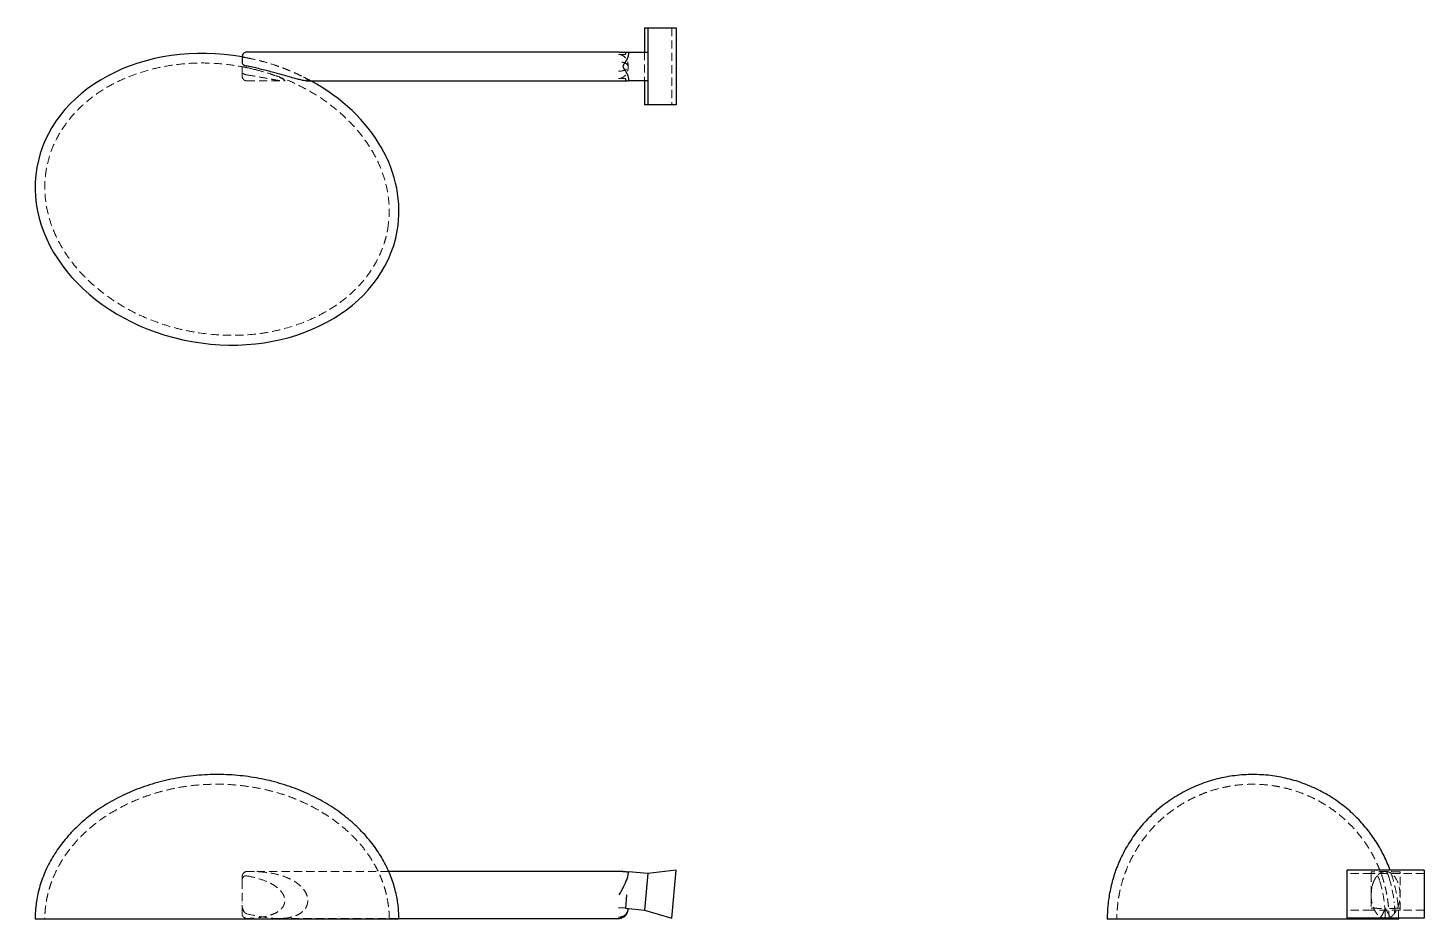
# Model space of a CAD drawing. Header units: millimetres. Extents: x 33 to 248, y 46 to 183.
import ezdxf

# ---------------------------------------------------------------- set-up
doc = ezdxf.new("R2010")
doc.units = ezdxf.units.MM
doc.linetypes.add('HIDDEN', pattern=[1.905, 1.27, -0.635])

msp = doc.modelspace()

# ---------------------------------------------------------------- linework, layer by layer
at = {"color": 7, "linetype": 'Continuous', "lineweight": 25}
for p, q in [((128.15, 183.13), (128.15, 179.43)), ((128.15, 183.13), (128.64, 183.13)), ((128.64, 183.13), (128.64, 179.43)), ((128.64, 183.13), (133, 183.13)), ((133, 183.13), (133, 171.28)), ((124.26, 179.43), (66.94, 179.43)), ((125.68, 179.43), (125.69, 179.43)), ((125.69, 179.43), (128.64, 179.43)), ((125.69, 179.43), (125.69, 179.35)), ((128.64, 179.43), (128.64, 174.98)), ((76.12, 174.98), (124.25, 174.98)), ((125.69, 174.98), (125.68, 174.98)), ((125.69, 175.05), (125.69, 174.98)), ((128.64, 174.98), (125.69, 174.98)), ((128.15, 174.98), (128.15, 171.28)), ((128.64, 174.98), (128.64, 171.28)), ((128.64, 171.28), (128.15, 171.28)), ((133, 171.28), (128.64, 171.28)), ((124.68, 53.39), (88.76, 53.39)), ((124.82, 53.42), (124.68, 53.39)), ((125.69, 53.33), (125.68, 53.24)), ((128.64, 53.07), (125.69, 53.33)), ((128.64, 53.07), (128.15, 47.46)), ((133, 53.58), (128.64, 53.07)), ((132.35, 46.2), (133, 53.58)), ((236.28, 46.2), (236.28, 53.58)), ((248.13, 53.58), (236.28, 53.58)), ((248.13, 53.58), (248.13, 46.2)), ((125.38, 49.77), (125.2, 47.72)), ((125.2, 47.72), (124.14, 47.81)), ((125.2, 47.72), (128.15, 47.46)), ((128.15, 47.46), (132.35, 46.2)), ((90.07, 46.07), (34.34, 46.07)), ((90.33, 46.07), (90.07, 46.07)), ((90.33, 46.15), (124.14, 46.15)), ((216.9, 46.07), (199.36, 46.07)), ((244.23, 46.07), (216.9, 46.07)), ((248.13, 46.2), (236.28, 46.2)), ((244.23, 46.07), (244.22, 46.2))]:
    msp.add_line(p, q, dxfattribs=at)
at = {"color": 7, "linetype": 'HIDDEN', "lineweight": 18}
for p, q in [((132.35, 183.13), (132.35, 171.28)), ((125.2, 179.03), (125.2, 179.43)), ((128.15, 179.43), (128.15, 174.98)), ((125.62, 177.26), (125.62, 177.15)), ((66.9, 174.98), (72.54, 174.98)), ((125.2, 174.98), (125.2, 175.37)), ((66.2, 52.43), (66.2, 52.09)), ((88.76, 53.39), (67.3, 53.39)), ((239.98, 53.07), (236.28, 53.07)), ((239.98, 53.07), (239.98, 53.33)), ((240.05, 53.33), (239.98, 53.33)), ((244.43, 53.07), (239.98, 53.07)), ((239.98, 53.07), (239.98, 47.46)), ((244.43, 53.33), (244.35, 53.33)), ((244.43, 53.33), (244.43, 53.07)), ((248.13, 53.07), (244.43, 53.07)), ((244.43, 47.46), (244.43, 53.07)), ((239.98, 47.46), (236.28, 47.46)), ((239.98, 47.72), (240.37, 47.72)), ((244.43, 47.46), (239.98, 47.46)), ((242.26, 47.68), (242.15, 47.68)), ((244.03, 47.72), (244.43, 47.72)), ((248.13, 47.46), (244.43, 47.46)), ((71.83, 46.15), (90.33, 46.15)), ((241.39, 46.41), (241.59, 46.31)), ((241.9, 46.2), (242.02, 46.17))]:
    msp.add_line(p, q, dxfattribs=at)
at = {"color": 7, "linetype": 'Continuous', "lineweight": 25}
for start_param, end_param in [(1.570629, 3.141593), (0, 1.166829), (3.141593, 6.283185)]:
    msp.add_ellipse((62.34, 156.79), major_axis=(27.73, -4.89), ratio=0.789474, start_param=start_param, end_param=end_param, dxfattribs=at)
at = {"color": 7, "linetype": 'HIDDEN', "lineweight": 18}
for centre, major_axis, ratio, start_param, end_param in [((62.34, 156.79), (27.73, -4.89), 0.789474, 1.521898, 1.570629), ((101.7, 177.2), (41.37, 0), 0.053737, 0.966569, 0.99726), ((125.38, 177.2), (0, 2.22), 0.142439, 0, 0.604228), ((62.34, 156.79), (27.73, -4.89), 0.789474, 1.166829, 1.222931), ((101.7, 177.2), (41.37, 0), 0.053737, 5.285925, 5.316617), ((125.38, 177.2), (0, 2.22), 0.142439, 2.537365, 3.141593), ((242.2, 49.77), (0, 3.62), 0.614216, 1.570796, 2.175024), ((242.2, 49.77), (0, 3.62), 0.614216, 4.108161, 4.712389)]:
    msp.add_ellipse(centre, major_axis=major_axis, ratio=ratio, start_param=start_param, end_param=end_param, dxfattribs=at)
at = {"color": 7, "linetype": 'Continuous', "lineweight": 25}
for points, knots in [([(66.94, 179.43), (66.84, 179.42), (66.65, 179.39), (66.4, 179.22), (66.23, 178.96), (66.21, 178.76), (66.2, 178.66)], [0, 0, 0, 0, 0.2511848, 0.5018867, 0.7514971, 1, 1, 1, 1]), ([(66.2, 178.64), (66.2, 178.62), (66.2, 178.6), (66.2, 178.41), (66.2, 178.16), (66.2, 177.88), (66.2, 177.74)], [0, 0, 0, 0, 0.266024, 0.510833, 0.755835, 1, 1, 1, 1]), ([(124.26, 179.43), (124.34, 179.43), (124.49, 179.43), (124.69, 179.43), (124.86, 179.43), (125, 179.43), (125.24, 179.43), (125.5, 179.43), (125.6, 179.43), (125.63, 179.43)], [0, 0, 0, 0, 0.1384345, 0.2609075, 0.3674275, 0.4580075, 0.5326689, 0.8302273, 1, 1, 1, 1]), ([(125.69, 179.35), (125.69, 179.16), (125.66, 178.97), (125.56, 178.59), (125.48, 178.41), (125.3, 178.06), (125.2, 177.9), (125.03, 177.65), (124.98, 177.57), (124.9, 177.45), (124.88, 177.4), (124.84, 177.31), (124.82, 177.26), (124.82, 177.16), (124.83, 177.11), (124.87, 177.02), (124.89, 176.98), (124.97, 176.85), (125.02, 176.77), (125.19, 176.52), (125.29, 176.36), (125.48, 176.01), (125.55, 175.83), (125.66, 175.45), (125.69, 175.25), (125.69, 175.05)], [0, 0, 0, 0, 0.125, 0.125, 0.25, 0.25, 0.375, 0.375, 0.4375, 0.4375, 0.46875, 0.46875, 0.5, 0.5, 0.53125, 0.53125, 0.5625, 0.5625, 0.625, 0.625, 0.75, 0.75, 0.875, 0.875, 1, 1, 1, 1]), ([(66.2, 177.74), (66.2, 177.71), (66.21, 177.67), (66.26, 177.59), (66.3, 177.55), (66.48, 177.42), (66.7, 177.33), (66.94, 177.28)], [0, 0, 0, 0, 0.25, 0.25, 0.5, 0.5, 1, 1, 1, 1]), ([(76.12, 174.99), (76.1, 174.99), (76.01, 174.98), (75.75, 175.03), (75.32, 175.11), (74.73, 175.26), (73.8, 175.51), (72.56, 175.86), (70.96, 176.3), (69.2, 176.77), (67.93, 177.06), (67.3, 177.2)], [0, 0, 0, 0, 0.027698, 0.082047, 0.137915, 0.224402, 0.313161, 0.466729, 0.624155, 0.811052, 1, 1, 1, 1]), ([(124.26, 174.98), (124.44, 174.98), (124.74, 174.98), (125.09, 174.98), (125.3, 174.98), (125.45, 174.98), (125.56, 174.98), (125.61, 174.98), (125.63, 174.98)], [0, 0, 0, 0, 0.3251412, 0.54752, 0.6783469, 0.7979353, 0.9066384, 1, 1, 1, 1]), ([(90.33, 46.07), (90.33, 46.48), (90.32, 47.06), (90.24, 47.95), (90.14, 48.76), (89.96, 49.75), (89.7, 50.81), (89.36, 51.92), (88.93, 53.05), (88.42, 54.18), (87.82, 55.3), (87.14, 56.41), (86.37, 57.49), (85.53, 58.55), (84.6, 59.57), (83.6, 60.55), (82.52, 61.49), (81.37, 62.39), (80.15, 63.23), (78.86, 64.03), (77.51, 64.76), (76.11, 65.44), (74.65, 66.05), (73.14, 66.59), (71.58, 67.07), (69.99, 67.46), (68.37, 67.79), (66.73, 68.04), (65.07, 68.21), (63.4, 68.3), (61.7, 68.31), (59.98, 68.23), (58.24, 68.07), (56.52, 67.83), (54.83, 67.5), (53.18, 67.09), (51.57, 66.6), (50.01, 66.04), (48.51, 65.41), (47.06, 64.71), (45.68, 63.95), (44.37, 63.14), (43.14, 62.27), (41.98, 61.35), (40.89, 60.38), (39.89, 59.38), (38.97, 58.33), (38.13, 57.26), (37.37, 56.15), (36.7, 55.02), (36.1, 53.87), (35.59, 52.68), (35.16, 51.47), (34.83, 50.27), (34.59, 49.12), (34.46, 48.15), (34.36, 47.14), (34.35, 46.48), (34.34, 46.07)], [0, 0, 0, 0, 0.01544, 0.022205, 0.033747, 0.046372, 0.060257, 0.074962, 0.09024, 0.105947, 0.122015, 0.138415, 0.155141, 0.172196, 0.189585, 0.207315, 0.22539, 0.24381, 0.262573, 0.281672, 0.301096, 0.320828, 0.340849, 0.361133, 0.381654, 0.402378, 0.42327, 0.444293, 0.465408, 0.486571, 0.507811, 0.529801, 0.551919, 0.573888, 0.595662, 0.617199, 0.638465, 0.659424, 0.680049, 0.700317, 0.720209, 0.739711, 0.758817, 0.777524, 0.795837, 0.813763, 0.831318, 0.848524, 0.865409, 0.882011, 0.898379, 0.914588, 0.930759, 0.947129, 0.961567, 0.975127, 0.984374, 1, 1, 1, 1]), ([(242.9, 53.58), (242.83, 53.77), (242.63, 54.32), (242.24, 55.24), (241.71, 56.32), (241.12, 57.38), (240.45, 58.43), (239.73, 59.44), (238.94, 60.42), (238.08, 61.37), (237.17, 62.27), (236.2, 63.12), (235.18, 63.92), (234.11, 64.66), (232.99, 65.35), (231.82, 65.97), (230.62, 66.52), (229.37, 67), (228.1, 67.42), (226.8, 67.75), (225.48, 68.01), (224.13, 68.19), (222.78, 68.29), (221.41, 68.31), (220.03, 68.24), (218.65, 68.09), (217.28, 67.86), (215.92, 67.54), (214.58, 67.13), (213.26, 66.64), (211.97, 66.07), (210.71, 65.41), (209.49, 64.68), (208.32, 63.86), (207.23, 63), (206.24, 62.1), (205.33, 61.19), (204.48, 60.22), (203.69, 59.22), (202.96, 58.17), (202.29, 57.08), (201.69, 55.96), (201.16, 54.81), (200.69, 53.64), (200.3, 52.45), (199.97, 51.27), (199.73, 50.12), (199.56, 49.08), (199.46, 48.17), (199.38, 47.19), (199.37, 46.5), (199.36, 46.07)], [0, 0, 0, 0, 0.009459, 0.028357, 0.047584, 0.067092, 0.086843, 0.10681, 0.126969, 0.147303, 0.167797, 0.188439, 0.209218, 0.230125, 0.251153, 0.272294, 0.293543, 0.314893, 0.336339, 0.357878, 0.379504, 0.401214, 0.423004, 0.444881, 0.467004, 0.489265, 0.5116, 0.534006, 0.556485, 0.579036, 0.601664, 0.624371, 0.647165, 0.670056, 0.693056, 0.713668, 0.734244, 0.75478, 0.775273, 0.795716, 0.816105, 0.836428, 0.856667, 0.876795, 0.896753, 0.916425, 0.935524, 0.953112, 0.966859, 0.979498, 1, 1, 1, 1]), ([(124.26, 49.77), (124.38, 50), (124.61, 50.41), (124.89, 50.97), (125.11, 51.41), (125.27, 51.78), (125.4, 52.1), (125.51, 52.41), (125.59, 52.7), (125.65, 52.97), (125.67, 53.15), (125.68, 53.24)], [0, 0, 0, 0, 0.203725, 0.370445, 0.500686, 0.598376, 0.690025, 0.77588, 0.856118, 0.930825, 1, 1, 1, 1]), ([(124.82, 53.4), (124.82, 53.4), (124.84, 53.4), (124.87, 53.4), (124.9, 53.4), (124.97, 53.39), (125.03, 53.39), (125.19, 53.37), (125.3, 53.36), (125.48, 53.35), (125.55, 53.34), (125.66, 53.33), (125.69, 53.33), (125.69, 53.33)], [0, 0, 0, 0, 0.0625, 0.0625, 0.125, 0.125, 0.25, 0.25, 0.5, 0.5, 0.75, 0.75, 1, 1, 1, 1]), ([(124.14, 46.16), (124.24, 46.16), (124.44, 46.18), (124.81, 46.31), (125.15, 46.54), (125.4, 46.85), (125.57, 47.19), (125.6, 47.46), (125.62, 47.65)], [0, 0, 0, 0, 0.125505, 0.254159, 0.513426, 0.641835, 0.767636, 1, 1, 1, 1]), ([(124.14, 46.36), (124.59, 46.36), (125.35, 46.68), (125.62, 47.36), (125.62, 47.65)], [0, 0, 0, 0, 0.571429, 1, 1, 1, 1])]:
    msp.add_open_spline(points, degree=3, knots=knots, dxfattribs=at)
at = {"color": 7, "linetype": 'HIDDEN', "lineweight": 18}
for points, knots in [([(66.94, 178.53), (66.86, 178.55), (66.78, 178.56), (66.65, 178.58), (66.59, 178.59), (66.44, 178.61), (66.37, 178.61), (66.27, 178.61), (66.24, 178.6), (66.2, 178.58), (66.2, 178.56), (66.2, 178.54)], [0, 0, 0, 0, 0.125, 0.125, 0.25, 0.25, 0.5, 0.5, 0.75, 0.75, 1, 1, 1, 1]), ([(66.94, 178.53), (67.37, 178.44), (68.25, 178.27), (69.69, 177.9), (71, 177.5), (72.15, 177.1), (72.95, 176.79), (73.69, 176.49), (74.35, 176.2), (74.98, 175.91), (75.58, 175.6), (76.08, 175.3), (76.33, 175.08), (76.32, 174.99), (76.18, 174.99), (76.12, 174.99)], [0, 0, 0, 0, 0.111485, 0.223279, 0.371022, 0.446297, 0.521532, 0.582167, 0.643446, 0.704174, 0.766649, 0.835478, 0.904843, 0.96493, 1, 1, 1, 1]), ([(124.14, 179.07), (124.25, 179.07), (124.36, 179.05), (124.57, 178.99), (124.67, 178.95), (124.95, 178.8), (125.12, 178.65), (125.32, 178.39), (125.37, 178.3), (125.47, 178.11), (125.51, 178), (125.6, 177.69), (125.62, 177.47), (125.62, 177.26)], [0, 0, 0, 0, 0.125, 0.125, 0.25, 0.25, 0.5, 0.5, 0.625, 0.625, 0.75, 0.75, 1, 1, 1, 1]), ([(68.71, 176.6), (67.79, 176.82), (65.89, 177.28), (62.95, 177.65), (59.95, 177.79), (56.98, 177.64), (54.08, 177.22), (51.29, 176.55), (48.64, 175.63), (46.17, 174.48), (43.9, 173.11), (41.88, 171.53), (40.13, 169.77), (38.65, 167.86), (37.46, 165.82), (36.56, 163.67), (36.23, 162.17), (36.07, 161.43)], [0, 0, 0, 0, 0.0707364, 0.1459514, 0.2207643, 0.2947768, 0.3676038, 0.4389924, 0.5086915, 0.5764808, 0.64221, 0.7057969, 0.7673639, 0.8272139, 0.8856756, 0.9431237, 1, 1, 1, 1]), ([(66.2, 177.15), (66.2, 177.16), (66.22, 177.16), (66.29, 177.15), (66.35, 177.14), (66.55, 177.1), (66.74, 177.06), (66.94, 177.02)], [0, 0, 0, 0, 0.25, 0.25, 0.5, 0.5, 1, 1, 1, 1]), ([(66.2, 176.3), (66.2, 176.15), (66.2, 175.86), (66.2, 175.71), (66.2, 175.74), (66.2, 175.75)], [0, 0, 0, 0, 0.353287, 0.706969, 1, 1, 1, 1]), ([(66.94, 175.91), (66.73, 175.94), (66.52, 176), (66.32, 176.12), (66.27, 176.15), (66.21, 176.22), (66.2, 176.26), (66.2, 176.29)], [0, 0, 0, 0, 0.5, 0.5, 0.75, 0.75, 1, 1, 1, 1]), ([(66.94, 175.91), (67.54, 175.81), (68.13, 175.71), (69.3, 175.51), (69.87, 175.4), (70.7, 175.25), (70.96, 175.2), (71.47, 175.11), (71.71, 175.07), (72.04, 175.03), (72.14, 175.01), (72.34, 174.99), (72.43, 174.98), (72.58, 174.98), (72.64, 174.98), (72.73, 175), (72.76, 175.01), (72.78, 175.05), (72.77, 175.08), (72.7, 175.14), (72.65, 175.18), (72.51, 175.27), (72.43, 175.31), (72.24, 175.41), (72.13, 175.45), (71.8, 175.6), (71.55, 175.7), (71.02, 175.9), (70.75, 175.99), (69.91, 176.27), (69.32, 176.44), (68.14, 176.76), (67.54, 176.9), (66.94, 177.02)], [0, 0, 0, 0, 0.125, 0.125, 0.25, 0.25, 0.3125, 0.3125, 0.375, 0.375, 0.40625, 0.40625, 0.4375, 0.4375, 0.46875, 0.46875, 0.5, 0.5, 0.53125, 0.53125, 0.5625, 0.5625, 0.59375, 0.59375, 0.625, 0.625, 0.6875, 0.6875, 0.75, 0.75, 0.875, 0.875, 1, 1, 1, 1]), ([(125.62, 177.2), (125.62, 177.42), (125.25, 177.8), (124.47, 177.93), (124.14, 177.93)], [0, 0, 0, 0, 0.571429, 1, 1, 1, 1]), ([(124.14, 176.47), (124.59, 176.47), (125.35, 176.66), (125.62, 177.04), (125.62, 177.2)], [0, 0, 0, 0, 0.571429, 1, 1, 1, 1]), ([(124.14, 175.34), (124.25, 175.34), (124.36, 175.36), (124.57, 175.42), (124.67, 175.46), (124.95, 175.61), (125.12, 175.76), (125.32, 176.01), (125.38, 176.11), (125.47, 176.3), (125.51, 176.4), (125.6, 176.72), (125.62, 176.93), (125.62, 177.15)], [0, 0, 0, 0, 0.125, 0.125, 0.25, 0.25, 0.5, 0.5, 0.625, 0.625, 0.75, 0.75, 1, 1, 1, 1]), ([(66.2, 175.74), (66.21, 175.64), (66.23, 175.44), (66.4, 175.19), (66.65, 175.02), (66.84, 174.99), (66.94, 174.98)], [0, 0, 0, 0, 0.2481462, 0.497601, 0.748454, 1, 1, 1, 1]), ([(88.61, 152.16), (88.71, 152.92), (88.91, 154.44), (88.8, 156.76), (88.39, 159.09), (87.65, 161.39), (86.6, 163.64), (85.23, 165.81), (83.57, 167.88), (81.65, 169.81), (79.48, 171.58), (77.09, 173.18), (74.5, 174.54), (72.51, 175.42), (71.37, 175.78), (71.17, 175.84)], [0, 0, 0, 0, 0.071564, 0.143818, 0.217344, 0.29267, 0.370272, 0.450415, 0.533154, 0.618409, 0.706026, 0.795819, 0.887541, 0.980712, 1, 1, 1, 1]), ([(36.07, 161.43), (36.05, 161.33), (36.03, 161.23), (36, 161.04), (35.96, 160.75), (35.93, 160.46), (35.87, 159.87), (35.84, 159.49), (35.81, 158.32), (35.85, 157.55), (36.02, 156), (36.17, 155.22), (36.55, 153.7), (36.79, 152.96), (37.21, 151.88), (37.36, 151.52), (37.69, 150.81), (37.86, 150.45), (38.42, 149.42), (38.82, 148.75), (39.7, 147.47), (40.18, 146.85), (41.19, 145.66), (41.72, 145.08), (43.4, 143.45), (44.6, 142.47), (46.51, 141.14), (47.16, 140.72), (48.5, 139.94), (49.19, 139.56), (51.3, 138.53), (52.74, 137.96), (54.95, 137.25), (55.7, 137.04), (57.21, 136.67), (57.98, 136.51), (60.28, 136.1), (61.83, 135.94), (64.91, 135.82), (66.46, 135.86), (68.79, 136.1), (69.57, 136.21), (71.1, 136.49), (71.86, 136.66), (74.1, 137.26), (75.56, 137.77), (77.69, 138.74), (78.4, 139.1), (79.75, 139.87), (80.41, 140.29), (81.67, 141.19), (82.28, 141.67), (83.44, 142.71), (84, 143.27), (85.55, 145.03), (86.43, 146.31), (87.31, 148.07), (87.47, 148.42), (87.77, 149.15), (88.04, 149.88), (88.26, 150.63), (88.41, 151.2), (88.48, 151.49), (88.53, 151.78), (88.57, 151.97), (88.59, 152.07), (88.61, 152.16)], [0, 0, 0, 0, 0.003906, 0.003906, 0.007813, 0.015625, 0.015625, 0.03125, 0.03125, 0.0625, 0.0625, 0.09375, 0.09375, 0.125, 0.125, 0.140625, 0.140625, 0.15625, 0.15625, 0.1875, 0.1875, 0.21875, 0.21875, 0.25, 0.25, 0.3125, 0.3125, 0.34375, 0.34375, 0.375, 0.375, 0.4375, 0.4375, 0.46875, 0.46875, 0.5, 0.5, 0.5625, 0.5625, 0.625, 0.625, 0.65625, 0.65625, 0.6875, 0.6875, 0.75, 0.75, 0.78125, 0.78125, 0.8125, 0.8125, 0.84375, 0.84375, 0.875, 0.875, 0.9375, 0.9375, 0.953125, 0.953125, 0.96875, 0.984375, 0.984375, 0.992188, 0.996094, 0.996094, 1, 1, 1, 1]), ([(88.85, 46.07), (88.84, 46.46), (88.83, 47.02), (88.75, 47.86), (88.65, 48.64), (88.47, 49.58), (88.22, 50.6), (87.88, 51.65), (87.46, 52.73), (86.94, 53.81), (86.35, 54.88), (85.67, 55.93), (84.92, 56.95), (84.08, 57.94), (83.17, 58.9), (82.17, 59.83), (81.08, 60.73), (79.92, 61.59), (78.69, 62.39), (77.39, 63.15), (76.02, 63.84), (74.61, 64.47), (73.14, 65.03), (71.64, 65.51), (70.09, 65.92), (68.5, 66.25), (66.87, 66.51), (65.21, 66.7), (63.53, 66.8), (61.84, 66.82), (60.15, 66.75), (58.48, 66.61), (56.83, 66.38), (55.23, 66.07), (53.66, 65.68), (52.12, 65.22), (50.62, 64.68), (49.17, 64.07), (47.76, 63.39), (46.42, 62.65), (45.14, 61.85), (43.93, 61), (42.81, 60.1), (41.77, 59.17), (40.82, 58.2), (39.95, 57.19), (39.16, 56.15), (38.45, 55.08), (37.82, 53.97), (37.27, 52.84), (36.81, 51.67), (36.44, 50.52), (36.17, 49.41), (36, 48.46), (35.9, 47.63), (35.84, 46.87), (35.83, 46.35), (35.83, 46.07)], [0, 0, 0, 0, 0.015594, 0.022463, 0.034202, 0.047055, 0.06119, 0.076161, 0.091725, 0.107744, 0.124148, 0.140916, 0.157994, 0.175232, 0.19305, 0.211417, 0.230308, 0.249686, 0.269508, 0.289724, 0.31028, 0.331118, 0.352181, 0.373388, 0.394771, 0.4166, 0.438799, 0.461284, 0.483961, 0.506728, 0.529464, 0.552046, 0.574381, 0.596382, 0.618006, 0.639533, 0.660951, 0.682187, 0.703167, 0.723819, 0.744074, 0.763873, 0.783167, 0.801921, 0.820109, 0.837862, 0.855382, 0.872657, 0.889714, 0.906594, 0.923372, 0.940203, 0.955072, 0.969406, 0.979101, 0.988816, 1, 1, 1, 1]), ([(242.74, 46.07), (242.74, 46.51), (242.72, 47.13), (242.65, 48.05), (242.56, 48.84), (242.41, 49.78), (242.21, 50.76), (241.94, 51.78), (241.62, 52.81), (241.22, 53.86), (240.76, 54.9), (240.23, 55.94), (239.64, 56.96), (238.98, 57.95), (238.25, 58.92), (237.47, 59.85), (236.62, 60.74), (235.71, 61.59), (234.75, 62.38), (233.73, 63.13), (232.67, 63.81), (231.56, 64.43), (230.41, 64.99), (229.22, 65.48), (227.99, 65.89), (226.74, 66.24), (225.46, 66.5), (224.16, 66.69), (222.85, 66.79), (221.53, 66.82), (220.2, 66.76), (218.87, 66.62), (217.55, 66.39), (216.24, 66.08), (214.95, 65.68), (213.69, 65.2), (212.45, 64.64), (211.24, 64), (210.08, 63.27), (208.95, 62.47), (207.92, 61.62), (206.98, 60.74), (206.12, 59.84), (205.32, 58.89), (204.58, 57.9), (203.9, 56.87), (203.29, 55.8), (202.74, 54.71), (202.27, 53.59), (201.86, 52.45), (201.52, 51.31), (201.26, 50.19), (201.08, 49.16), (200.96, 48.25), (200.89, 47.4), (200.86, 46.69), (200.85, 46.22), (200.85, 46.07)], [0, 0, 0, 0, 0.020188, 0.028449, 0.042163, 0.056436, 0.07178, 0.087829, 0.104439, 0.121495, 0.138916, 0.156642, 0.174631, 0.192848, 0.211268, 0.229871, 0.248642, 0.267567, 0.286636, 0.305842, 0.325176, 0.344632, 0.364205, 0.383889, 0.403681, 0.423575, 0.443567, 0.463654, 0.483832, 0.504097, 0.524446, 0.544876, 0.565384, 0.585969, 0.60663, 0.627367, 0.648185, 0.669086, 0.690077, 0.711169, 0.732375, 0.75137, 0.770326, 0.789236, 0.808097, 0.826905, 0.845649, 0.864318, 0.882886, 0.901309, 0.919495, 0.937228, 0.953848, 0.967383, 0.978799, 0.9929, 1, 1, 1, 1]), ([(66.2, 52.43), (66.2, 52.54), (66.21, 52.65), (66.26, 52.87), (66.3, 52.98), (66.48, 53.26), (66.7, 53.39), (66.94, 53.39)], [0, 0, 0, 0, 0.25, 0.25, 0.5, 0.5, 1, 1, 1, 1]), ([(66.94, 52.71), (66.73, 52.75), (66.52, 52.68), (66.32, 52.47), (66.27, 52.38), (66.21, 52.2), (66.2, 52.1), (66.2, 52)], [0, 0, 0, 0, 0.5, 0.5, 0.75, 0.75, 1, 1, 1, 1]), ([(66.2, 52), (66.2, 51.8), (66.2, 51.58), (66.2, 51.13), (66.2, 50.89), (66.2, 50.18), (66.2, 49.69), (66.2, 48.98), (66.2, 48.74), (66.2, 48.27), (66.2, 48.05), (66.2, 47.61), (66.2, 47.41), (66.2, 47.15), (66.2, 47.07), (66.2, 46.95), (66.2, 46.9), (66.2, 46.9)], [0, 0, 0, 0, 0.125, 0.125, 0.25, 0.25, 0.5, 0.5, 0.625, 0.625, 0.75, 0.75, 0.875, 0.875, 0.9375, 0.9375, 1, 1, 1, 1]), ([(66.94, 46.87), (67.84, 46.66), (68.74, 46.47), (70.53, 46.2), (71.42, 46.13), (72.74, 46.18), (73.18, 46.24), (73.82, 46.38), (74.03, 46.43), (74.44, 46.58), (74.64, 46.66), (75.03, 46.86), (75.21, 46.97), (75.55, 47.24), (75.71, 47.4), (75.98, 47.75), (76.09, 47.95), (76.21, 48.27), (76.25, 48.38), (76.29, 48.6), (76.3, 48.72), (76.31, 48.95), (76.31, 49.07), (76.28, 49.31), (76.26, 49.42), (76.16, 49.77), (76.07, 49.99), (75.84, 50.4), (75.7, 50.59), (75.4, 50.95), (75.23, 51.12), (74.71, 51.58), (74.33, 51.83), (73.52, 52.28), (73.11, 52.46), (72.26, 52.77), (71.82, 52.89), (70.93, 53.09), (70.48, 53.17), (69.13, 53.35), (68.22, 53.39), (67.3, 53.39)], [0, 0, 0, 0, 0.125, 0.125, 0.25, 0.25, 0.3125, 0.3125, 0.34375, 0.34375, 0.375, 0.375, 0.40625, 0.40625, 0.4375, 0.4375, 0.46875, 0.46875, 0.484375, 0.484375, 0.5, 0.5, 0.515625, 0.515625, 0.53125, 0.53125, 0.5625, 0.5625, 0.59375, 0.59375, 0.625, 0.625, 0.6875, 0.6875, 0.75, 0.75, 0.8125, 0.8125, 0.875, 0.875, 1, 1, 1, 1]), ([(66.94, 52.71), (67.54, 52.6), (68.13, 52.47), (69.3, 52.12), (69.87, 51.91), (70.7, 51.51), (70.96, 51.36), (71.47, 51.02), (71.71, 50.83), (72.04, 50.51), (72.14, 50.39), (72.34, 50.15), (72.43, 50.02), (72.58, 49.75), (72.64, 49.61), (72.73, 49.31), (72.76, 49.16), (72.78, 48.85), (72.77, 48.7), (72.7, 48.4), (72.65, 48.26), (72.51, 47.99), (72.43, 47.87), (72.24, 47.64), (72.13, 47.54), (71.8, 47.25), (71.55, 47.1), (71.02, 46.84), (70.75, 46.73), (69.91, 46.47), (69.32, 46.36), (68.14, 46.22), (67.54, 46.18), (66.94, 46.17)], [0, 0, 0, 0, 0.125, 0.125, 0.25, 0.25, 0.3125, 0.3125, 0.375, 0.375, 0.40625, 0.40625, 0.4375, 0.4375, 0.46875, 0.46875, 0.5, 0.5, 0.53125, 0.53125, 0.5625, 0.5625, 0.59375, 0.59375, 0.625, 0.625, 0.6875, 0.6875, 0.75, 0.75, 0.875, 0.875, 1, 1, 1, 1]), ([(242.2, 53.39), (242.05, 53.38), (241.74, 53.35), (241.31, 53.11), (240.91, 52.75), (240.58, 52.27), (240.31, 51.71), (240.08, 51.01), (240.05, 50.47), (240.03, 50.16)], [0, 0, 0, 0, 0.104465, 0.217018, 0.342036, 0.478965, 0.62517, 0.777652, 1, 1, 1, 1]), ([(244.35, 53.33), (244.16, 53.33), (243.97, 53.33), (243.59, 53.34), (243.41, 53.35), (243.06, 53.36), (242.9, 53.37), (242.65, 53.39), (242.57, 53.39), (242.45, 53.4), (242.4, 53.4), (242.31, 53.4), (242.26, 53.4), (242.16, 53.4), (242.11, 53.4), (242.02, 53.4), (241.98, 53.4), (241.85, 53.39), (241.77, 53.39), (241.52, 53.37), (241.36, 53.36), (241.01, 53.35), (240.83, 53.34), (240.45, 53.33), (240.25, 53.33), (240.05, 53.33)], [0, 0, 0, 0, 0.125, 0.125, 0.25, 0.25, 0.375, 0.375, 0.4375, 0.4375, 0.46875, 0.46875, 0.5, 0.5, 0.53125, 0.53125, 0.5625, 0.5625, 0.625, 0.625, 0.75, 0.75, 0.875, 0.875, 1, 1, 1, 1]), ([(240.91, 52.71), (240.81, 52.6), (240.71, 52.49), (240.6, 52.29), (240.6, 52.28)], [0, 0, 0, 0, 0.967643, 1, 1, 1, 1]), ([(240.91, 52.71), (240.94, 52.75), (241, 52.68), (241.12, 52.47), (241.15, 52.38), (241.22, 52.2), (241.26, 52.1), (241.29, 52)], [0, 0, 0, 0, 0.5, 0.5, 0.75, 0.75, 1, 1, 1, 1]), ([(244.43, 49.77), (244.43, 50.29), (244.3, 51.31), (243.68, 52.66), (242.88, 53.3), (242.37, 53.39), (242.2, 53.39)], [1.4284005, 1.4284005, 1.4284005, 1.4284005, 1.5520862, 1.675772, 1.7994577, 1.861294, 1.861294, 1.861294, 1.861294]), ([(242.74, 52.43), (242.71, 52.54), (242.67, 52.65), (242.59, 52.87), (242.55, 52.98), (242.42, 53.26), (242.33, 53.39), (242.28, 53.39)], [0, 0, 0, 0, 0.25, 0.25, 0.5, 0.5, 1, 1, 1, 1]), ([(244.22, 46.2), (244.21, 46.61), (244.2, 47.22), (244.13, 48.13), (244.04, 48.94), (243.89, 49.91), (243.69, 50.93), (243.42, 51.98), (243.16, 52.87), (242.96, 53.4), (242.9, 53.58)], [0, 0, 0, 0, 0.164931, 0.239449, 0.363159, 0.491904, 0.630292, 0.775036, 0.924824, 1, 1, 1, 1]), ([(240.13, 51.03), (240.1, 50.91), (240.04, 50.64), (239.98, 50.17), (239.99, 49.78), (239.99, 49.63)], [0, 0, 0, 0, 0.326574, 0.748862, 1, 1, 1, 1]), ([(66.94, 46.87), (66.86, 46.89), (66.78, 46.93), (66.65, 47.03), (66.59, 47.09), (66.44, 47.28), (66.37, 47.44), (66.27, 47.76), (66.24, 47.92), (66.2, 48.25), (66.2, 48.41), (66.2, 48.58)], [0, 0, 0, 0, 0.125, 0.125, 0.25, 0.25, 0.5, 0.5, 0.75, 0.75, 1, 1, 1, 1]), ([(240.34, 47.81), (240.41, 47.63), (240.55, 47.34), (240.8, 46.95), (241.03, 46.69), (241.2, 46.54), (241.33, 46.45), (241.41, 46.39), (241.47, 46.36)], [0.25627369, 0.25627369, 0.25627369, 0.25627369, 0.28162216, 0.29852114, 0.30697063, 0.31119538, 0.31330775, 0.31542013, 0.31542013, 0.31542013, 0.31542013]), ([(240.34, 47.81), (240.34, 47.8), (240.36, 47.79), (240.42, 47.77), (240.46, 47.76), (240.61, 47.74), (240.76, 47.72), (241.01, 47.71), (241.11, 47.7), (241.3, 47.69), (241.4, 47.69), (241.72, 47.68), (241.93, 47.68), (242.15, 47.68)], [0, 0, 0, 0, 0.125, 0.125, 0.25, 0.25, 0.5, 0.5, 0.625, 0.625, 0.75, 0.75, 1, 1, 1, 1]), ([(241.47, 46.36), (241.47, 46.36), (241.66, 46.68), (242.04, 47.36), (242.2, 47.65)], [0, 0, 0, 0, 0.571429, 1, 1, 1, 1]), ([(242.2, 47.65), (242.42, 47.26), (242.8, 46.59), (242.93, 46.36), (242.93, 46.36)], [0, 0, 0, 0, 0.571429, 1, 1, 1, 1]), ([(244.07, 47.81), (244.07, 47.8), (244.05, 47.79), (243.99, 47.77), (243.95, 47.76), (243.8, 47.74), (243.65, 47.72), (243.39, 47.71), (243.3, 47.7), (243.11, 47.69), (243, 47.69), (242.69, 47.68), (242.47, 47.68), (242.26, 47.68)], [0, 0, 0, 0, 0.125, 0.125, 0.25, 0.25, 0.5, 0.5, 0.625, 0.625, 0.75, 0.75, 1, 1, 1, 1]), ([(242.93, 46.36), (242.99, 46.39), (243.08, 46.45), (243.21, 46.54), (243.37, 46.69), (243.54, 46.87), (243.74, 47.14), (243.92, 47.45), (244.02, 47.69), (244.07, 47.81)], [0.25475227, 0.25475227, 0.25475227, 0.25475227, 0.25685719, 0.25896211, 0.26317196, 0.27159165, 0.28001134, 0.29685072, 0.31369011, 0.31369011, 0.31369011, 0.31369011]), ([(243.53, 46.87), (243.55, 46.89), (243.56, 46.93), (243.58, 47.03), (243.59, 47.09), (243.61, 47.28), (243.61, 47.44), (243.61, 47.76), (243.6, 47.92), (243.58, 48.25), (243.56, 48.41), (243.54, 48.58)], [0, 0, 0, 0, 0.125, 0.125, 0.25, 0.25, 0.5, 0.5, 0.75, 0.75, 1, 1, 1, 1]), ([(66.2, 46.9), (66.2, 46.8), (66.22, 46.7), (66.29, 46.52), (66.35, 46.44), (66.55, 46.24), (66.74, 46.16), (66.94, 46.17)], [0, 0, 0, 0, 0.25, 0.25, 0.5, 0.5, 1, 1, 1, 1]), ([(241.47, 46.36), (241.59, 46.29), (241.73, 46.22), (241.88, 46.2), (241.9, 46.2)], [0, 0, 0, 0, 0.85243, 1, 1, 1, 1]), ([(242.15, 46.9), (242.16, 46.8), (242.16, 46.7), (242.15, 46.52), (242.14, 46.44), (242.1, 46.24), (242.06, 46.16), (242.02, 46.17)], [0, 0, 0, 0, 0.25, 0.25, 0.5, 0.5, 1, 1, 1, 1]), ([(242.52, 46.2), (242.54, 46.2), (242.69, 46.22), (242.82, 46.29), (242.93, 46.36)], [0, 0, 0, 0, 0.123008, 1, 1, 1, 1])]:
    msp.add_open_spline(points, degree=3, knots=knots, dxfattribs=at)
for points in [[(66.2, 177.15), (66.2, 177.08), (66.2, 176.79), (66.2, 176.29)], [(67.3, 53.39), (67.18, 53.39), (67.06, 53.39), (66.94, 53.39)], [(242.15, 46.9), (242.08, 48.63), (241.79, 50.33), (241.29, 52)], [(242.74, 52.43), (243.12, 51.17), (243.39, 49.88), (243.54, 48.58)], [(125.55, 47.69), (125.6, 47.68), (125.62, 47.68), (125.62, 47.68)]]:
    msp.add_open_spline(points, degree=3, dxfattribs=at)
at = {"color": 7, "linetype": 'Continuous', "lineweight": 25}
for points in [[(67.3, 177.2), (67.18, 177.23), (67.06, 177.26), (66.94, 177.28)], [(125.62, 47.65), (125.62, 47.66), (125.62, 47.67), (125.62, 47.68)]]:
    msp.add_open_spline(points, degree=3, dxfattribs=at)

doc.saveas('drawing.dxf')
